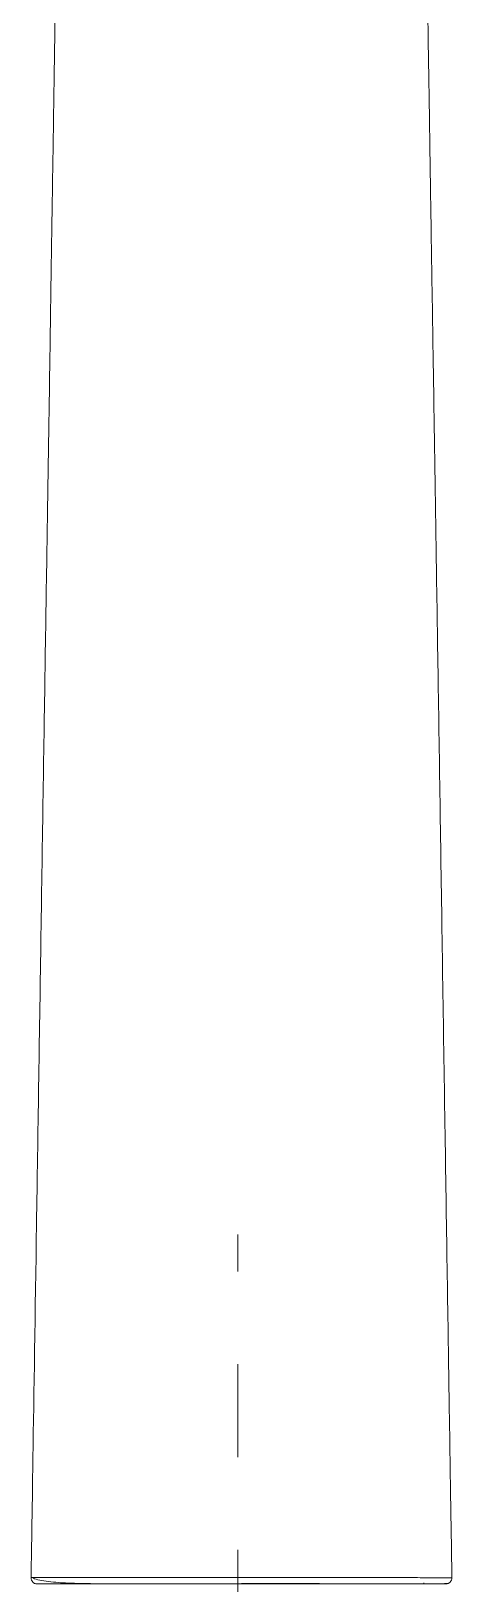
# Model space of a CAD drawing. Extents: x 5217 to 6345, y 0 to 827.
# Drawn here: x 5740.3 to 5774.2, y 301.6 to 427.1 of the extents above; entities that cross this region are included whole.
import ezdxf

# ---------------------------------------------------------------- set-up
doc = ezdxf.new("R2010")
doc.units = 0
doc.header["$LTSCALE"] = 30
doc.header["$MEASUREMENT"] = 0
doc.linetypes.add('CENTER', pattern=[2, 1.25, -0.25, 0.25, -0.25])
doc.linetypes.add('HIDDEN2', pattern=[4.7625, 3.175, -1.5875])
doc.layers.add('2', color=1, linetype='HIDDEN2')
doc.layers.add('DEF_LAYER_ASSEM_MEMBER', color=7, linetype='CONTINUOUS')

msp = doc.modelspace()

# ---------------------------------------------------------------- linework, layer by layer
at = {"layer": '2', "color": 7, "linetype": 'Continuous', "lineweight": 18}
for points, knots in [([(5740.25, 302.14), (5740.28, 303.85), (5740.39, 311.05), (5740.68, 330.11), (5741.04, 353.46), (5741.33, 372.41), (5741.54, 386.01), (5741.69, 395.29), (5741.81, 403.57), (5741.92, 410.83), (5742.02, 417.09), (5742.1, 422.43), (5742.17, 426.93), (5742.22, 430.09), (5742.24, 431.64)], [0, 0, 0, 0, 0.113848, 0.240441, 0.367034, 0.493628, 0.556924, 0.620221, 0.683517, 0.746814, 0.81011, 0.873407, 0.936703, 1, 1, 1, 1]), ([(5740.25, 302.14), (5740.28, 303.85), (5740.39, 311.05), (5740.68, 330.11), (5741.04, 353.46), (5741.33, 372.41), (5741.54, 386.01), (5741.69, 395.29), (5741.81, 403.57), (5741.92, 410.83), (5742.02, 417.09), (5742.1, 422.43), (5742.17, 426.93), (5742.22, 430.09), (5742.24, 431.64)], [0, 0, 0, 0, 0.113848, 0.240441, 0.367034, 0.493628, 0.556924, 0.620221, 0.683517, 0.746814, 0.81011, 0.873407, 0.936703, 1, 1, 1, 1]), ([(5774.24, 302.14), (5774.2, 304.51), (5774.06, 313.61), (5773.72, 335.43), (5773.35, 360.05), (5773.06, 378.81), (5772.86, 391.73), (5772.73, 400.31), (5772.61, 407.75), (5772.51, 414.17), (5772.43, 419.53), (5772.36, 423.86), (5772.3, 427.84), (5772.26, 430.41), (5772.24, 431.64)], [0, 0, 0, 0, 0.117148, 0.243269, 0.369391, 0.495513, 0.558574, 0.621635, 0.684696, 0.747757, 0.810817, 0.873878, 0.936939, 1, 1, 1, 1]), ([(5774.24, 302.14), (5774.2, 304.51), (5774.06, 313.61), (5773.72, 335.43), (5773.35, 360.05), (5773.06, 378.81), (5772.86, 391.73), (5772.73, 400.31), (5772.61, 407.75), (5772.51, 414.17), (5772.43, 419.53), (5772.36, 423.86), (5772.3, 427.84), (5772.26, 430.41), (5772.24, 431.64)], [0, 0, 0, 0, 0.117148, 0.243269, 0.369391, 0.495513, 0.558574, 0.621635, 0.684696, 0.747757, 0.810817, 0.873878, 0.936939, 1, 1, 1, 1]), ([(5757.24, 302.16), (5756.75, 302.16), (5756.25, 302.16), (5755.26, 302.16), (5754.76, 302.16), (5753.78, 302.16), (5753.29, 302.15), (5752.32, 302.15), (5751.84, 302.15), (5750.88, 302.15), (5750.41, 302.15), (5749.48, 302.15), (5749.02, 302.15), (5748.12, 302.15), (5747.68, 302.15), (5746.81, 302.15), (5746.39, 302.15), (5745.78, 302.15), (5745.58, 302.15), (5745.18, 302.15), (5744.99, 302.15), (5744.42, 302.15), (5744.05, 302.15), (5743.36, 302.15), (5743.03, 302.15), (5742.42, 302.15), (5742.14, 302.15), (5741.62, 302.15), (5741.39, 302.15), (5740.99, 302.15), (5740.82, 302.15), (5740.54, 302.15), (5740.43, 302.15), (5740.29, 302.15), (5740.25, 302.15), (5740.25, 302.14)], [0, 0, 0, 0, 0.0625, 0.0625, 0.125, 0.125, 0.1875, 0.1875, 0.25, 0.25, 0.3125, 0.3125, 0.375, 0.375, 0.4375, 0.4375, 0.5, 0.5, 0.53125, 0.53125, 0.5625, 0.5625, 0.625, 0.625, 0.6875, 0.6875, 0.75, 0.75, 0.8125, 0.8125, 0.875, 0.875, 0.9375, 0.9375, 1, 1, 1, 1]), ([(5757.24, 302.16), (5756.75, 302.16), (5756.25, 302.16), (5755.26, 302.16), (5754.76, 302.16), (5753.78, 302.16), (5753.29, 302.15), (5752.32, 302.15), (5751.84, 302.15), (5750.88, 302.15), (5750.41, 302.15), (5749.48, 302.15), (5749.02, 302.15), (5748.12, 302.15), (5747.68, 302.15), (5746.81, 302.15), (5746.39, 302.15), (5745.78, 302.15), (5745.58, 302.15), (5745.18, 302.15), (5744.99, 302.15), (5744.42, 302.15), (5744.05, 302.15), (5743.36, 302.15), (5743.03, 302.15), (5742.42, 302.15), (5742.14, 302.15), (5741.62, 302.15), (5741.39, 302.15), (5740.99, 302.15), (5740.82, 302.15), (5740.54, 302.15), (5740.43, 302.15), (5740.29, 302.15), (5740.25, 302.15), (5740.25, 302.14)], [0, 0, 0, 0, 0.0625, 0.0625, 0.125, 0.125, 0.1875, 0.1875, 0.25, 0.25, 0.3125, 0.3125, 0.375, 0.375, 0.4375, 0.4375, 0.5, 0.5, 0.53125, 0.53125, 0.5625, 0.5625, 0.625, 0.625, 0.6875, 0.6875, 0.75, 0.75, 0.8125, 0.8125, 0.875, 0.875, 0.9375, 0.9375, 1, 1, 1, 1]), ([(5740.36, 302.16), (5740.45, 302.09), (5740.73, 301.98), (5741.42, 301.85), (5742.2, 301.77), (5743.05, 301.71), (5743.92, 301.68), (5744.59, 301.68), (5744.96, 301.68), (5745.04, 301.68)], [0, 0, 0, 0, 0.205767, 0.38938, 0.550821, 0.690555, 0.843893, 0.963415, 1, 1, 1, 1]), ([(5740.36, 302.16), (5740.45, 302.09), (5740.73, 301.98), (5741.42, 301.85), (5742.2, 301.77), (5743.05, 301.71), (5743.92, 301.68), (5744.59, 301.68), (5744.96, 301.68), (5745.04, 301.68)], [0, 0, 0, 0, 0.205767, 0.38938, 0.550821, 0.690555, 0.843893, 0.963415, 1, 1, 1, 1]), ([(5740.75, 301.64), (5740.75, 301.64), (5740.68, 301.64), (5740.6, 301.65), (5740.55, 301.68)], [0, 0, 0, 0, 0.057214, 1, 1, 1, 1]), ([(5740.75, 301.64), (5740.75, 301.64), (5740.68, 301.64), (5740.6, 301.65), (5740.55, 301.68)], [0, 0, 0, 0, 0.057214, 1, 1, 1, 1]), ([(5740.75, 301.64), (5740.75, 301.64), (5740.76, 301.64), (5740.78, 301.64), (5740.85, 301.64), (5740.97, 301.64), (5741.15, 301.64), (5741.41, 301.64), (5741.76, 301.64), (5742.23, 301.64), (5742.84, 301.64), (5743.6, 301.64), (5744.53, 301.64), (5745.67, 301.64), (5747.05, 301.64), (5748.68, 301.64), (5750.49, 301.64), (5752.39, 301.64), (5754.25, 301.64), (5755.86, 301.64), (5756.84, 301.64), (5757.24, 301.64)], [0, 0, 0, 0, 0.011858, 0.035766, 0.062187, 0.091405, 0.123757, 0.159579, 0.199196, 0.242911, 0.291011, 0.343903, 0.402001, 0.466189, 0.538353, 0.61912, 0.704919, 0.791292, 0.873785, 0.947887, 1, 1, 1, 1]), ([(5740.75, 301.64), (5740.75, 301.64), (5740.76, 301.64), (5740.78, 301.64), (5740.85, 301.64), (5740.97, 301.64), (5741.15, 301.64), (5741.41, 301.64), (5741.76, 301.64), (5742.23, 301.64), (5742.84, 301.64), (5743.6, 301.64), (5744.53, 301.64), (5745.67, 301.64), (5747.05, 301.64), (5748.68, 301.64), (5750.49, 301.64), (5752.39, 301.64), (5754.25, 301.64), (5755.86, 301.64), (5756.84, 301.64), (5757.24, 301.64)], [0, 0, 0, 0, 0.011858, 0.035766, 0.062187, 0.091405, 0.123757, 0.159579, 0.199196, 0.242911, 0.291011, 0.343903, 0.402001, 0.466189, 0.538353, 0.61912, 0.704919, 0.791292, 0.873785, 0.947887, 1, 1, 1, 1]), ([(5757.24, 302.16), (5757.86, 302.16), (5758.47, 302.16), (5759.67, 302.16), (5760.27, 302.16), (5761.44, 302.16), (5762.02, 302.16), (5763.15, 302.16), (5763.7, 302.16), (5764.77, 302.16), (5765.29, 302.16), (5766.29, 302.16), (5766.77, 302.16), (5767.7, 302.16), (5768.15, 302.16), (5768.78, 302.16), (5768.99, 302.16), (5769.29, 302.16), (5769.44, 302.16), (5769.6, 302.15), (5769.69, 302.15), (5769.73, 302.15), (5769.75, 302.15), (5769.76, 302.15), (5769.77, 302.15), (5769.77, 302.15), (5769.77, 302.15), (5769.77, 302.15), (5769.77, 302.15), (5770.48, 302.15), (5771.12, 302.15), (5771.95, 302.14), (5772.21, 302.14), (5772.68, 302.13), (5772.89, 302.13), (5773.46, 302.12), (5773.75, 302.12), (5774.14, 302.12), (5774.24, 302.13), (5774.24, 302.14)], [0, 0, 0, 0, 0.0625, 0.0625, 0.125, 0.125, 0.1875, 0.1875, 0.25, 0.25, 0.3125, 0.3125, 0.375, 0.375, 0.4375, 0.4375, 0.46875, 0.46875, 0.484375, 0.492187, 0.496094, 0.498047, 0.499023, 0.499512, 0.499756, 0.499878, 0.499939, 0.499939, 0.5, 0.5, 0.625, 0.625, 0.6875, 0.6875, 0.75, 0.75, 0.875, 0.875, 1, 1, 1, 1]), ([(5757.24, 302.16), (5757.86, 302.16), (5758.47, 302.16), (5759.67, 302.16), (5760.27, 302.16), (5761.44, 302.16), (5762.02, 302.16), (5763.15, 302.16), (5763.7, 302.16), (5764.77, 302.16), (5765.29, 302.16), (5766.29, 302.16), (5766.77, 302.16), (5767.7, 302.16), (5768.15, 302.16), (5768.78, 302.16), (5768.99, 302.16), (5769.29, 302.16), (5769.44, 302.16), (5769.6, 302.15), (5769.69, 302.15), (5769.73, 302.15), (5769.75, 302.15), (5769.76, 302.15), (5769.77, 302.15), (5769.77, 302.15), (5769.77, 302.15), (5769.77, 302.15), (5769.77, 302.15), (5770.48, 302.15), (5771.12, 302.15), (5771.95, 302.14), (5772.21, 302.14), (5772.68, 302.13), (5772.89, 302.13), (5773.46, 302.12), (5773.75, 302.12), (5774.14, 302.12), (5774.24, 302.13), (5774.24, 302.14)], [0, 0, 0, 0, 0.0625, 0.0625, 0.125, 0.125, 0.1875, 0.1875, 0.25, 0.25, 0.3125, 0.3125, 0.375, 0.375, 0.4375, 0.4375, 0.46875, 0.46875, 0.484375, 0.492188, 0.496094, 0.498047, 0.499023, 0.499512, 0.499756, 0.499878, 0.499939, 0.499939, 0.5, 0.5, 0.625, 0.625, 0.6875, 0.6875, 0.75, 0.75, 0.875, 0.875, 1, 1, 1, 1]), ([(5757.24, 301.64), (5757.73, 301.64), (5758.85, 301.64), (5760.66, 301.64), (5762.66, 301.64), (5764.62, 301.64), (5766.41, 301.64), (5767.95, 301.64), (5769.23, 301.64), (5770.27, 301.64), (5771.13, 301.64), (5771.82, 301.64), (5772.37, 301.64), (5772.8, 301.64), (5773.12, 301.64), (5773.36, 301.64), (5773.53, 301.64), (5773.64, 301.64), (5773.7, 301.64), (5773.73, 301.64), (5773.74, 301.64), (5773.74, 301.64)], [0, 0, 0, 0, 0.062128, 0.144974, 0.234475, 0.324705, 0.410408, 0.488014, 0.556146, 0.616733, 0.671697, 0.721673, 0.767095, 0.808349, 0.845749, 0.879628, 0.910337, 0.938233, 0.963676, 0.987022, 1, 1, 1, 1]), ([(5757.24, 301.64), (5757.73, 301.64), (5758.85, 301.64), (5760.66, 301.64), (5762.66, 301.64), (5764.62, 301.64), (5766.41, 301.64), (5767.95, 301.64), (5769.23, 301.64), (5770.27, 301.64), (5771.13, 301.64), (5771.82, 301.64), (5772.37, 301.64), (5772.8, 301.64), (5773.12, 301.64), (5773.36, 301.64), (5773.53, 301.64), (5773.64, 301.64), (5773.7, 301.64), (5773.73, 301.64), (5773.74, 301.64), (5773.74, 301.64)], [0, 0, 0, 0, 0.062128, 0.144974, 0.234475, 0.324705, 0.410408, 0.488014, 0.556146, 0.616733, 0.671697, 0.721673, 0.767095, 0.808349, 0.845749, 0.879628, 0.910337, 0.938233, 0.963676, 0.987022, 1, 1, 1, 1]), ([(5771.86, 301.64), (5771.79, 301.64), (5771.51, 301.64), (5770.22, 301.64), (5767.36, 301.64), (5764.61, 301.64), (5763.35, 301.64)], [0, 0, 0, 0, 0.105982, 0.3017, 0.693138, 1, 1, 1, 1]), ([(5773.94, 301.68), (5773.94, 301.68), (5773.97, 301.7), (5774.03, 301.73), (5774.1, 301.79), (5774.16, 301.86), (5774.22, 301.97), (5774.24, 302.08), (5774.24, 302.14)], [0, 0, 0, 0, 0.007877, 0.173927, 0.339977, 0.506026, 0.672076, 1, 1, 1, 1]), ([(5773.94, 301.68), (5773.94, 301.68), (5773.97, 301.7), (5774.03, 301.73), (5774.1, 301.79), (5774.16, 301.86), (5774.22, 301.97), (5774.24, 302.08), (5774.24, 302.14)], [0, 0, 0, 0, 0.007877, 0.173927, 0.339977, 0.506026, 0.672076, 1, 1, 1, 1])]:
    msp.add_open_spline(points, degree=3, knots=knots, dxfattribs=at)
at = {"layer": '2', "color": 7, "linetype": 'Continuous', "lineweight": 13}
for points, knots in [([(5740.55, 301.68), (5740.54, 301.68), (5740.51, 301.7), (5740.45, 301.73), (5740.39, 301.79), (5740.33, 301.86), (5740.27, 301.98), (5740.25, 302.08), (5740.25, 302.14)], [0, 0, 0, 0, 0.010207, 0.178177, 0.346146, 0.514116, 0.682085, 1, 1, 1, 1]), ([(5740.55, 301.68), (5740.54, 301.68), (5740.51, 301.7), (5740.45, 301.73), (5740.39, 301.79), (5740.33, 301.86), (5740.27, 301.98), (5740.25, 302.08), (5740.25, 302.14)], [0, 0, 0, 0, 0.010207, 0.178177, 0.346146, 0.514116, 0.682085, 1, 1, 1, 1]), ([(5773.74, 301.64), (5773.74, 301.64), (5773.81, 301.64), (5773.88, 301.65), (5773.94, 301.68)], [0, 0, 0, 0, 0.044369, 1, 1, 1, 1]), ([(5773.74, 301.64), (5773.74, 301.64), (5773.81, 301.64), (5773.88, 301.65), (5773.94, 301.68)], [0, 0, 0, 0, 0.044369, 1, 1, 1, 1])]:
    msp.add_open_spline(points, degree=3, knots=knots, dxfattribs=at)
at = {"layer": '2', "color": 7, "linetype": 'Continuous', "lineweight": 18}
for points, degree in [([(5740.55, 301.68), (5740.58, 301.68)], 1), ([(5740.55, 301.68), (5740.58, 301.68)], 1), ([(5757.24, 301.68), (5758.93, 301.68), (5760.58, 301.68)], 2), ([(5757.24, 301.68), (5758.93, 301.68), (5760.58, 301.68)], 2), ([(5760.58, 301.68), (5762.09, 301.68), (5763.54, 301.68)], 2), ([(5760.58, 301.68), (5762.09, 301.68), (5763.54, 301.68)], 2), ([(5771.96, 301.73), (5771.99, 301.63), (5771.92, 301.64)], 2), ([(5773.65, 301.68), (5774.03, 301.68), (5773.94, 301.68)], 2), ([(5773.65, 301.68), (5774.03, 301.68), (5773.94, 301.68)], 2), ([(5773.92, 301.68), (5773.94, 301.68)], 1), ([(5773.92, 301.68), (5773.94, 301.68)], 1)]:
    msp.add_open_spline(points, degree=degree, dxfattribs=at)
msp.add_rational_spline([(5771.94, 301.64), (5771.98, 301.64), (5772.01, 301.64), (5772.05, 301.66)], [1.18884180505, 1.12817177821, 1.08212054363, 1.0506881013], degree=3, dxfattribs=at)
at = {"layer": 'DEF_LAYER_ASSEM_MEMBER', "color": 1, "linetype": 'CENTER', "lineweight": 5}
msp.add_line((5756.94, 146.89), (5756.94, 329.87), dxfattribs=at)

doc.saveas('drawing.dxf')
